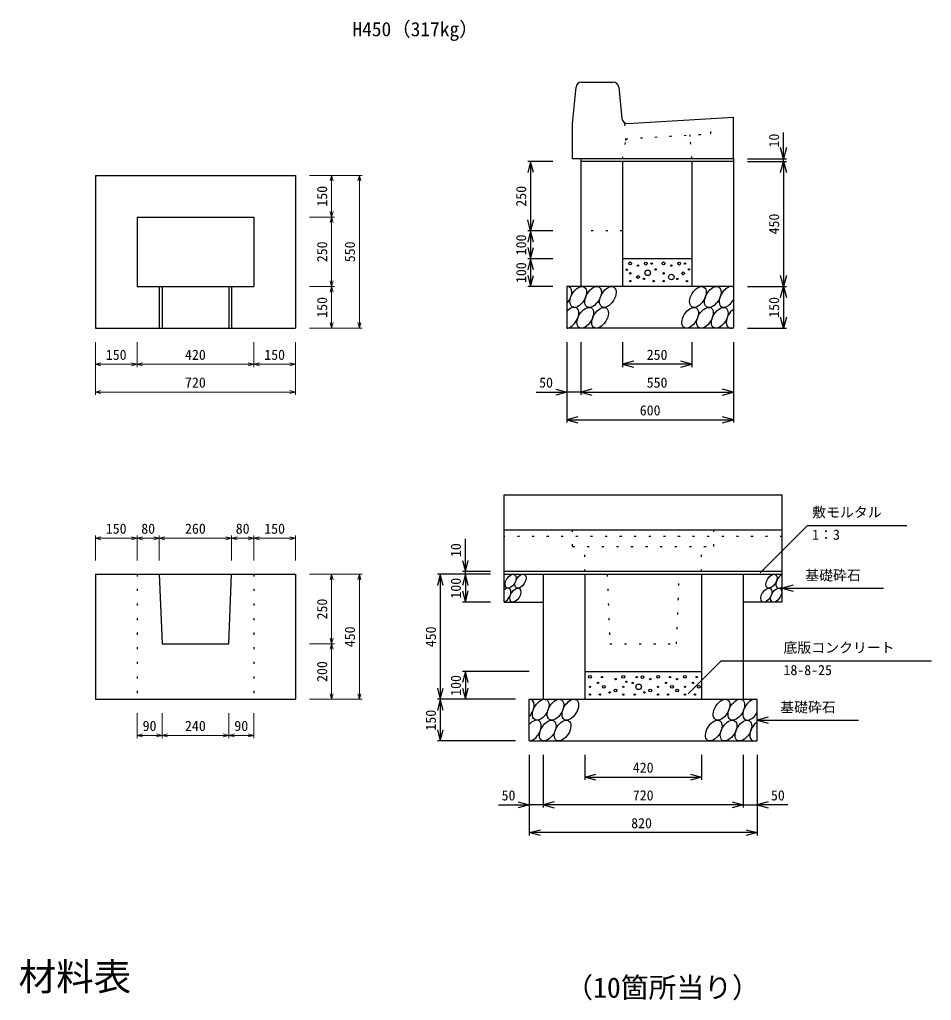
# Model space of a CAD drawing. Units: millimetres, scale not verified. Extents: x -12600 to 12600, y -8910 to 8910.
# Drawn here: x -7205 to -3925, y -4159 to -628 of the extents above; entities that cross this region are included whole.
import ezdxf
from ezdxf.enums import TextEntityAlignment as Align

# ---------------------------------------------------------------- set-up
doc = ezdxf.new("R2010")
doc.units = ezdxf.units.MM
doc.header["$LTSCALE"] = 30
doc.linetypes.add('DOTTED', pattern=[1.75, 0.25, -1.5])
for name, color, linetype, lineweight in [('0-0_DIM', 7, 'Continuous', 25), ('0-2_HATCH', 6, 'Continuous', 25), ('0-5_OUTLINE', 3, 'Continuous', 25), ('0-6_OUTLINE2', 4, 'DOTTED', 25), ('0-7_TXT', 7, 'Continuous', 25)]:
    doc.layers.add(name, color=color, linetype=linetype, lineweight=lineweight)
doc.styles.add('ＭＳ ゴシック', font='')
doc.styles.get('ＭＳ ゴシック').set_extended_font_data('MS Gothic')

msp = doc.modelspace()

# ---------------------------------------------------------------- linework, layer by layer
at = {"layer": '0-0_DIM'}
for p, q in [((-4456.62, -1128.81), (-4456.62, -1034.06)), ((-4586.62, -1128.81), (-4446.62, -1128.81)), ((-4586.62, -1128.81), (-4446.62, -1128.81)), ((-4456.62, -1138.81), (-4456.62, -1128.81)), ((-5286.62, -1138.81), (-5376.62, -1138.81)), ((-5366.62, -1138.81), (-5366.62, -1388.81)), ((-4586.62, -1138.81), (-4446.62, -1138.81)), ((-4456.62, -1138.81), (-4456.62, -1588.81)), ((-5286.62, -1388.81), (-5376.62, -1388.81)), ((-5366.62, -1388.81), (-5366.62, -1488.81)), ((-5286.62, -1488.81), (-5376.62, -1488.81)), ((-5366.62, -1488.81), (-5366.62, -1588.81)), ((-5286.62, -1588.81), (-5376.62, -1588.81)), ((-4586.62, -1588.81), (-4446.62, -1588.81)), ((-4456.62, -1588.81), (-4456.62, -1738.81)), ((-4586.62, -1738.81), (-4446.62, -1738.81)), ((-5236.62, -1788.81), (-5236.62, -2078.81)), ((-5186.62, -1788.81), (-5186.62, -1978.81)), ((-5036.62, -1788.81), (-5036.62, -1878.81)), ((-4786.62, -1788.81), (-4786.62, -1878.81)), ((-4636.62, -1788.81), (-4636.62, -2078.81)), ((-4786.62, -1868.81), (-5036.62, -1868.81)), ((-5346.79, -1968.81), (-5236.62, -1968.81)), ((-5186.62, -1968.81), (-5236.62, -1968.81)), ((-5186.62, -1968.81), (-4636.62, -1968.81)), ((-5236.62, -2068.81), (-4636.62, -2068.81)), ((-4370.59, -2449.39), (-4540.57, -2619.37)), ((-4370.59, -2449.39), (-4012.64, -2449.39)), ((-5601.62, -2614.81), (-5601.62, -2497.58)), ((-5511.62, -2624.81), (-5701.62, -2624.81)), ((-5691.62, -2624.81), (-5691.62, -3074.81)), ((-5511.62, -2614.81), (-5611.62, -2614.81)), ((-5601.62, -2624.81), (-5601.62, -2614.81)), ((-5601.62, -2624.81), (-5601.62, -2724.81)), ((-4461.62, -2674.81), (-4096.85, -2674.81)), ((-5511.62, -2724.81), (-5611.62, -2724.81)), ((-4681.1, -2936.85), (-4799.43, -3055.19)), ((-4681.1, -2936.85), (-3924.91, -2936.85)), ((-5371.62, -2974.81), (-5611.62, -2974.81)), ((-5601.62, -2974.81), (-5601.62, -3074.81)), ((-5421.62, -3074.81), (-5701.62, -3074.81)), ((-5691.62, -3074.81), (-5691.62, -3224.81)), ((-4551.62, -3149.81), (-4186.85, -3149.81)), ((-5421.62, -3224.81), (-5701.62, -3224.81)), ((-5371.62, -3274.81), (-5371.62, -3564.81)), ((-5321.62, -3274.81), (-5321.62, -3464.81)), ((-5171.62, -3274.81), (-5171.62, -3364.81)), ((-4751.62, -3274.81), (-4751.62, -3364.81)), ((-4601.62, -3274.81), (-4601.62, -3464.81)), ((-4551.62, -3274.81), (-4551.62, -3564.81)), ((-5171.62, -3354.81), (-4751.62, -3354.81)), ((-5481.79, -3454.81), (-5371.62, -3454.81)), ((-5321.62, -3454.81), (-5371.62, -3454.81)), ((-4601.62, -3454.81), (-5321.62, -3454.81)), ((-4601.62, -3454.81), (-4551.62, -3454.81)), ((-4441.44, -3454.81), (-4551.62, -3454.81)), ((-4551.62, -3554.81), (-5371.62, -3554.81))]:
    msp.add_line(p, q, dxfattribs=at)
at = {"layer": '0-0_DIM', "lineweight": 13}
for p, q in [((-6162.74, -1188.81), (-6072.74, -1188.81)), ((-6162.74, -1188.81), (-5972.74, -1188.81)), ((-6082.74, -1188.81), (-6082.74, -1338.81)), ((-5982.74, -1738.81), (-5982.74, -1188.81)), ((-6162.74, -1338.81), (-6072.74, -1338.81)), ((-6162.74, -1338.81), (-6072.74, -1338.81)), ((-6082.74, -1338.81), (-6082.74, -1588.81)), ((-6162.74, -1588.81), (-6072.74, -1588.81)), ((-6162.74, -1588.81), (-6072.74, -1588.81)), ((-6082.74, -1588.81), (-6082.74, -1738.81)), ((-6162.74, -1738.81), (-6072.74, -1738.81)), ((-6162.74, -1738.81), (-5972.74, -1738.81)), ((-6932.74, -1788.81), (-6932.74, -1878.81)), ((-6932.74, -1788.81), (-6932.74, -1978.81)), ((-6782.74, -1788.81), (-6782.74, -1878.81)), ((-6782.74, -1788.81), (-6782.74, -1878.81)), ((-6362.74, -1788.81), (-6362.74, -1878.81)), ((-6362.74, -1788.81), (-6362.74, -1878.81)), ((-6212.74, -1788.81), (-6212.74, -1878.81)), ((-6212.74, -1788.81), (-6212.74, -1978.81)), ((-6782.74, -1868.81), (-6932.74, -1868.81)), ((-6362.74, -1868.81), (-6782.74, -1868.81)), ((-6212.74, -1868.81), (-6362.74, -1868.81)), ((-6932.74, -1968.81), (-6212.74, -1968.81)), ((-6932.74, -2574.81), (-6932.74, -2484.81)), ((-6782.74, -2494.81), (-6932.74, -2494.81)), ((-6782.74, -2574.81), (-6782.74, -2484.81)), ((-6702.74, -2494.81), (-6782.74, -2494.81)), ((-6702.74, -2574.81), (-6702.74, -2484.81)), ((-6442.74, -2494.81), (-6702.74, -2494.81)), ((-6442.74, -2574.81), (-6442.74, -2484.81)), ((-6362.74, -2494.81), (-6442.74, -2494.81)), ((-6362.74, -2574.81), (-6362.74, -2484.81)), ((-6212.74, -2494.81), (-6362.74, -2494.81)), ((-6212.74, -2574.81), (-6212.74, -2484.81)), ((-6162.74, -2624.81), (-6072.74, -2624.81)), ((-6162.74, -2624.81), (-5972.74, -2624.81)), ((-6082.74, -2624.81), (-6082.74, -2874.81)), ((-5982.74, -3074.81), (-5982.74, -2624.81)), ((-6162.74, -2874.81), (-6072.74, -2874.81)), ((-6162.74, -2874.81), (-6072.74, -2874.81)), ((-6082.74, -2874.81), (-6082.74, -3074.81)), ((-6162.74, -3074.81), (-6072.74, -3074.81)), ((-6162.74, -3074.81), (-5972.74, -3074.81)), ((-6782.74, -3124.81), (-6782.74, -3214.81)), ((-6692.74, -3124.81), (-6692.74, -3214.81)), ((-6452.74, -3124.81), (-6452.74, -3214.81)), ((-6362.74, -3124.81), (-6362.74, -3214.81)), ((-6692.74, -3204.81), (-6782.74, -3204.81)), ((-6452.74, -3204.81), (-6692.74, -3204.81)), ((-6362.74, -3204.81), (-6452.74, -3204.81))]:
    msp.add_line(p, q, dxfattribs=at)
at = {"layer": '0-0_DIM'}
for points in [[(-4445.9, -1088.81), (-4456.62, -1128.81), (-4467.34, -1088.81)], [(-5355.9, -1178.81), (-5366.62, -1138.81), (-5377.34, -1178.81)], [(-4467.34, -1178.81), (-4456.62, -1138.81), (-4445.9, -1178.81)], [(-5355.9, -1348.81), (-5366.62, -1388.81), (-5377.34, -1348.81)], [(-5355.9, -1428.81), (-5366.62, -1388.81), (-5377.34, -1428.81)], [(-5377.34, -1448.81), (-5366.62, -1488.81), (-5355.9, -1448.81)], [(-5355.9, -1528.81), (-5366.62, -1488.81), (-5377.34, -1528.81)], [(-5377.34, -1548.81), (-5366.62, -1588.81), (-5355.9, -1548.81)], [(-4445.9, -1548.81), (-4456.62, -1588.81), (-4467.34, -1548.81)], [(-4467.34, -1628.81), (-4456.62, -1588.81), (-4445.9, -1628.81)], [(-4445.9, -1698.81), (-4456.62, -1738.81), (-4467.34, -1698.81)], [(-4996.62, -1858.09), (-5036.62, -1868.81), (-4996.62, -1879.53)], [(-4826.62, -1879.53), (-4786.62, -1868.81), (-4826.62, -1858.09)], [(-5276.62, -1958.09), (-5236.62, -1968.81), (-5276.62, -1979.53)], [(-5146.62, -1958.09), (-5186.62, -1968.81), (-5146.62, -1979.53)], [(-4676.62, -1979.53), (-4636.62, -1968.81), (-4676.62, -1958.09)], [(-5196.62, -2058.09), (-5236.62, -2068.81), (-5196.62, -2079.53)], [(-4676.62, -2079.53), (-4636.62, -2068.81), (-4676.62, -2058.09)], [(-5612.34, -2574.81), (-5601.62, -2614.81), (-5590.9, -2574.81)], [(-5680.9, -2664.81), (-5691.62, -2624.81), (-5702.34, -2664.81)], [(-5590.9, -2664.81), (-5601.62, -2624.81), (-5612.34, -2664.81)], [(-4421.62, -2664.09), (-4461.62, -2674.81), (-4421.62, -2685.53)], [(-5612.34, -2684.81), (-5601.62, -2724.81), (-5590.9, -2684.81)], [(-5590.9, -3014.81), (-5601.62, -2974.81), (-5612.34, -3014.81)], [(-5702.34, -3034.81), (-5691.62, -3074.81), (-5680.9, -3034.81)], [(-5612.34, -3034.81), (-5601.62, -3074.81), (-5590.9, -3034.81)], [(-5680.9, -3114.81), (-5691.62, -3074.81), (-5702.34, -3114.81)], [(-4511.62, -3139.09), (-4551.62, -3149.81), (-4511.62, -3160.53)], [(-5702.34, -3184.81), (-5691.62, -3224.81), (-5680.9, -3184.81)], [(-5131.62, -3365.53), (-5171.62, -3354.81), (-5131.62, -3344.09)], [(-4791.62, -3344.09), (-4751.62, -3354.81), (-4791.62, -3365.53)], [(-5411.62, -3444.09), (-5371.62, -3454.81), (-5411.62, -3465.53)], [(-5281.62, -3444.09), (-5321.62, -3454.81), (-5281.62, -3465.53)], [(-4641.62, -3444.09), (-4601.62, -3454.81), (-4641.62, -3465.53)], [(-4511.62, -3444.09), (-4551.62, -3454.81), (-4511.62, -3465.53)], [(-5331.62, -3565.53), (-5371.62, -3554.81), (-5331.62, -3544.09)], [(-4591.62, -3544.09), (-4551.62, -3554.81), (-4591.62, -3565.53)]]:
    msp.add_lwpolyline(points, dxfattribs=at)
at = {"layer": '0-0_DIM', "lineweight": 13}
for points in [[(-6088.1, -1208.81), (-6082.74, -1188.81), (-6077.39, -1208.81)], [(-5988.1, -1208.81), (-5982.74, -1188.81), (-5977.39, -1208.81)], [(-6077.39, -1318.81), (-6082.74, -1338.81), (-6088.1, -1318.81)], [(-6088.1, -1358.81), (-6082.74, -1338.81), (-6077.39, -1358.81)], [(-6077.39, -1568.81), (-6082.74, -1588.81), (-6088.1, -1568.81)], [(-6088.1, -1608.81), (-6082.74, -1588.81), (-6077.39, -1608.81)], [(-6077.39, -1718.81), (-6082.74, -1738.81), (-6088.1, -1718.81)], [(-5977.39, -1718.81), (-5982.74, -1738.81), (-5988.1, -1718.81)], [(-6912.74, -1874.17), (-6932.74, -1868.81), (-6912.74, -1863.45)], [(-6802.74, -1863.45), (-6782.74, -1868.81), (-6802.74, -1874.17)], [(-6762.74, -1874.17), (-6782.74, -1868.81), (-6762.74, -1863.45)], [(-6382.74, -1863.45), (-6362.74, -1868.81), (-6382.74, -1874.17)], [(-6342.74, -1874.17), (-6362.74, -1868.81), (-6342.74, -1863.45)], [(-6232.74, -1863.45), (-6212.74, -1868.81), (-6232.74, -1874.17)], [(-6912.74, -1974.17), (-6932.74, -1968.81), (-6912.74, -1963.45)], [(-6232.74, -1963.45), (-6212.74, -1968.81), (-6232.74, -1974.17)], [(-6912.74, -2500.17), (-6932.74, -2494.81), (-6912.74, -2489.45)], [(-6802.74, -2489.45), (-6782.74, -2494.81), (-6802.74, -2500.17)], [(-6762.74, -2500.17), (-6782.74, -2494.81), (-6762.74, -2489.45)], [(-6722.74, -2489.45), (-6702.74, -2494.81), (-6722.74, -2500.17)], [(-6682.74, -2500.17), (-6702.74, -2494.81), (-6682.74, -2489.45)], [(-6462.74, -2489.45), (-6442.74, -2494.81), (-6462.74, -2500.17)], [(-6422.74, -2500.17), (-6442.74, -2494.81), (-6422.74, -2489.45)], [(-6382.74, -2489.45), (-6362.74, -2494.81), (-6382.74, -2500.17)], [(-6342.74, -2500.17), (-6362.74, -2494.81), (-6342.74, -2489.45)], [(-6232.74, -2489.45), (-6212.74, -2494.81), (-6232.74, -2500.17)], [(-6088.1, -2644.81), (-6082.74, -2624.81), (-6077.39, -2644.81)], [(-5988.1, -2644.81), (-5982.74, -2624.81), (-5977.39, -2644.81)], [(-6077.39, -2854.81), (-6082.74, -2874.81), (-6088.1, -2854.81)], [(-6088.1, -2894.81), (-6082.74, -2874.81), (-6077.39, -2894.81)], [(-6077.39, -3054.81), (-6082.74, -3074.81), (-6088.1, -3054.81)], [(-5977.39, -3054.81), (-5982.74, -3074.81), (-5988.1, -3054.81)], [(-6762.74, -3210.17), (-6782.74, -3204.81), (-6762.74, -3199.45)], [(-6712.74, -3199.45), (-6692.74, -3204.81), (-6712.74, -3210.17)], [(-6672.74, -3210.17), (-6692.74, -3204.81), (-6672.74, -3199.45)], [(-6472.74, -3199.45), (-6452.74, -3204.81), (-6472.74, -3210.17)], [(-6432.74, -3210.17), (-6452.74, -3204.81), (-6432.74, -3199.45)], [(-6382.74, -3199.45), (-6362.74, -3204.81), (-6382.74, -3210.17)]]:
    msp.add_lwpolyline(points, dxfattribs=at)
at = {"layer": '0-2_HATCH'}
for centre, radius in [((-5008.31, -1505.49), 5), ((-4980.27, -1513.36), 2.5), ((-4952.23, -1506.36), 5), ((-4931.2, -1506.36), 2.5), ((-4888.31, -1505.49), 5), ((-4860.27, -1513.36), 2.5), ((-4832.23, -1506.36), 5), ((-4811.2, -1506.36), 2.5), ((-5020.73, -1528.28), 2.5), ((-5008.31, -1541.38), 2.5), ((-4980.27, -1554.51), 5), ((-4945.7, -1539.37), 10), ((-4917.18, -1527.37), 2.5), ((-4888.31, -1541.38), 2.5), ((-4860.27, -1554.51), 10), ((-4818.21, -1541.38), 5), ((-4797.18, -1527.37), 2.5), ((-5008.31, -1569.39), 2.5), ((-4959.24, -1561.51), 2.5), ((-4924.19, -1569.39), 2.5), ((-4888.31, -1569.39), 2.5), ((-4839.24, -1561.51), 2.5), ((-4804.19, -1569.39), 2.5), ((-5153.3, -2993.98), 5), ((-5110.41, -2994.85), 2.5), ((-5061.34, -3001.85), 2.5), ((-5033.3, -2993.98), 5), ((-4985.18, -2994.85), 2.5), ((-4964.15, -2994.85), 5), ((-4936.12, -3001.85), 2.5), ((-4908.08, -2993.98), 5), ((-4865.18, -2994.85), 2.5), ((-4839.78, -3001.85), 2.5), ((-4811.74, -2993.98), 5), ((-4768.85, -2994.85), 2.5), ((-5153.3, -3029.87), 2.5), ((-5124.43, -3015.86), 2.5), ((-5103.4, -3029.87), 5), ((-5033.3, -3029.87), 2.5), ((-5021.96, -3011.54), 2.5), ((-4999.2, -3015.86), 2.5), ((-4978.17, -3029.87), 10), ((-4908.08, -3029.87), 2.5), ((-4879.2, -3015.86), 2.5), ((-4858.17, -3029.87), 5), ((-4811.74, -3029.87), 2.5), ((-4782.87, -3015.86), 2.5), ((-4761.84, -3029.87), 5), ((-5153.3, -3057.88), 2.5), ((-5117.42, -3057.88), 2.5), ((-5082.37, -3050.01), 2.5), ((-5061.34, -3043), 5), ((-5033.3, -3057.88), 2.5), ((-4992.19, -3057.88), 2.5), ((-4957.14, -3050.01), 2.5), ((-4936.12, -3043), 5), ((-4908.08, -3057.88), 2.5), ((-4872.19, -3057.88), 2.5), ((-4839.78, -3043), 5), ((-4811.74, -3057.88), 2.5), ((-4775.86, -3057.88), 2.5)]:
    msp.add_circle(centre, radius, dxfattribs=at)
for centre, major_axis, start_param, end_param in [((-5248.59, -1626.31), (21.82, 35.31), 4.3711174, 6.6890199), ((-4658.44, -1626.31), (21.82, 35.31), 6.2831853, 11.0601374), ((-5223.27, -1701.31), (21.82, 35.31), 3.4964223, 7.563715), ((-4633.11, -1701.31), (21.82, 35.31), 0.9351899, 3.8417621), ((-4464.62, -2649.81), (14.54, 23.54), 0.6666252, 4.1103269), ((-5457.32, -2699.81), (14.54, 23.54), 3.7419964, 7.318141), ((-5383.59, -3112.31), (21.82, 35.31), 4.3711174, 6.6890199), ((-4573.44, -3112.31), (21.82, 35.31), 6.2831853, 11.0601374), ((-5358.27, -3187.31), (21.82, 35.31), 3.4964223, 7.563715), ((-4548.11, -3187.31), (21.82, 35.31), 0.9351899, 3.8417621)]:
    msp.add_ellipse(centre, major_axis=major_axis, ratio=0.5792, start_param=start_param, end_param=end_param, dxfattribs=at)
for centre, major_axis in [((-5195.38, -1626.31), (21.82, 35.31)), ((-5142.16, -1626.31), (21.82, 35.31)), ((-5088.95, -1626.31), (21.82, 35.31)), ((-4764.86, -1626.31), (21.82, 35.31)), ((-4711.65, -1626.31), (21.82, 35.31)), ((-5170.05, -1701.31), (21.82, 35.31)), ((-5116.84, -1701.31), (21.82, 35.31)), ((-4792.76, -1701.31), (21.82, 35.31)), ((-4739.54, -1701.31), (21.82, 35.31)), ((-4686.33, -1701.31), (21.82, 35.31)), ((-5438.73, -2649.81), (14.54, 23.54)), ((-5403.25, -2649.81), (14.54, 23.54)), ((-4500.1, -2649.81), (14.54, 23.54)), ((-5421.85, -2699.81), (14.54, 23.54)), ((-4518.69, -2699.81), (14.54, 23.54)), ((-4483.21, -2699.81), (14.54, 23.54)), ((-5330.38, -3112.31), (21.82, 35.31)), ((-5277.16, -3112.31), (21.82, 35.31)), ((-5223.95, -3112.31), (21.82, 35.31)), ((-4679.86, -3112.31), (21.82, 35.31)), ((-4626.65, -3112.31), (21.82, 35.31)), ((-5305.05, -3187.31), (21.82, 35.31)), ((-5251.84, -3187.31), (21.82, 35.31)), ((-4707.76, -3187.31), (21.82, 35.31)), ((-4654.54, -3187.31), (21.82, 35.31)), ((-4601.33, -3187.31), (21.82, 35.31))]:
    msp.add_ellipse(centre, major_axis=major_axis, ratio=0.5792, dxfattribs=at)
at = {"layer": '0-5_OUTLINE'}
for p, q in [((-5216.62, -1002.81), (-5203.42, -870.82)), ((-5183.52, -852.81), (-5069.72, -852.81)), ((-5049.82, -870.82), (-5038.53, -983.68)), ((-5017.43, -1001.66), (-4636.62, -978.81)), ((-4636.62, -1128.81), (-4636.62, -978.81)), ((-5216.62, -1128.81), (-5216.62, -1002.81)), ((-4636.62, -1128.81), (-5216.62, -1128.81)), ((-4636.62, -1128.81), (-5186.62, -1128.81)), ((-5186.62, -1128.81), (-5186.62, -1588.81)), ((-4636.62, -1128.81), (-4636.62, -1738.81)), ((-4636.62, -1138.81), (-5186.62, -1138.81)), ((-5036.62, -1138.81), (-5036.62, -1588.81)), ((-4786.62, -1138.81), (-4786.62, -1588.81)), ((-6932.74, -1188.81), (-6932.74, -1738.81)), ((-6782.74, -1338.81), (-6782.74, -1588.81)), ((-6782.74, -1338.81), (-6362.74, -1338.81)), ((-6362.74, -1338.81), (-6362.74, -1588.81)), ((-4786.62, -1488.81), (-5036.62, -1488.81)), ((-6782.74, -1588.81), (-6362.74, -1588.81)), ((-6702.74, -1588.81), (-6702.74, -1738.81)), ((-6692.74, -1588.81), (-6692.74, -1738.81)), ((-6452.74, -1588.81), (-6452.74, -1738.81)), ((-6442.74, -1588.81), (-6442.74, -1738.81)), ((-6932.74, -1738.81), (-6212.74, -1738.81)), ((-4636.62, -1738.81), (-5236.62, -1738.81)), ((-5461.62, -2338.81), (-4461.62, -2338.81)), ((-5461.62, -2724.81), (-5461.62, -2338.81)), ((-4461.62, -2724.81), (-4461.62, -2338.81)), ((-5461.62, -2464.81), (-4461.62, -2464.81)), ((-6932.74, -2624.81), (-6212.74, -2624.81)), ((-6932.74, -2624.81), (-6932.74, -3074.81)), ((-6702.74, -2624.81), (-6692.74, -2874.81)), ((-6452.74, -2874.81), (-6442.74, -2624.81)), ((-6212.74, -2624.81), (-6212.74, -3074.81)), ((-4461.62, -2614.81), (-5461.62, -2614.81)), ((-5461.62, -2624.81), (-4461.62, -2624.81)), ((-5321.62, -2624.81), (-5321.62, -3074.81)), ((-5171.62, -2624.81), (-5171.62, -3074.81)), ((-4751.62, -2624.81), (-4751.62, -3074.81)), ((-4601.62, -2624.81), (-4601.62, -3074.81)), ((-5461.62, -2724.81), (-5321.62, -2724.81)), ((-4461.62, -2724.81), (-4601.62, -2724.81)), ((-6692.74, -2874.81), (-6452.74, -2874.81)), ((-5171.62, -2974.81), (-4751.62, -2974.81)), ((-6932.74, -3074.81), (-6212.74, -3074.81)), ((-4551.62, -3224.81), (-4551.62, -3074.81)), ((-5371.62, -3224.81), (-4551.62, -3224.81))]:
    msp.add_line(p, q, dxfattribs=at)
for points in [[(-6932.74, -1188.81), (-6212.74, -1188.81), (-6212.74, -1738.81)], [(-4636.62, -1588.81), (-5236.62, -1588.81), (-5236.62, -1738.81)], [(-5371.62, -3224.81), (-5371.62, -3074.81), (-4551.62, -3074.81)]]:
    msp.add_lwpolyline(points, dxfattribs=at)
for centre, start, end in [((-5183.52, -872.81), 90, 174.28941), ((-5069.72, -872.81), 5.71059, 90), ((-5018.63, -981.69), 185.71059, 273.43363)]:
    msp.add_arc(centre, 20, start, end, dxfattribs=at)
at = {"layer": '0-6_OUTLINE2'}
for p, q in [((-5023.98, -1063.16), (-5027.8, -999.46)), ((-4792.78, -1049.29), (-4793.14, -1043.3)), ((-4786.62, -1128.81), (-4792.78, -1049.29)), ((-5036.62, -1128.81), (-5023.98, -1063.16)), ((-5036.62, -1388.81), (-5186.62, -1388.81)), ((-5215.62, -2524.29), (-5215.62, -2464.81)), ((-4707.62, -2524.29), (-4707.62, -2464.81)), ((-4461.62, -2488.81), (-5461.62, -2488.81)), ((-5215.62, -2524.29), (-4707.62, -2524.29)), ((-5171.62, -2614.81), (-5171.62, -2524.29)), ((-4751.62, -2614.81), (-4751.62, -2524.29)), ((-6782.74, -2624.81), (-6782.74, -3074.81)), ((-6362.74, -2624.81), (-6362.74, -3074.81)), ((-5091.62, -2624.81), (-5081.62, -2874.81)), ((-4841.62, -2874.81), (-4831.62, -2624.81)), ((-5081.62, -2874.81), (-4841.62, -2874.81))]:
    msp.add_line(p, q, dxfattribs=at)
msp.add_lwpolyline([(-5024.34, -1057.17), (-4717.89, -1038.78), (-4721.19, -983.88)], dxfattribs=at)

# ---------------------------------------------------------------- texts
at = {"layer": '0-0_DIM', "style": 'ＭＳ ゴシック'}
for s, p in [('10', (-4461.62, -1088.36)), ('150', (-6087.74, -1301.31)), ('250', (-5371.62, -1301.31)), ('450', (-4461.62, -1401.31)), ('100', (-5371.62, -1476.31)), ('250', (-6087.74, -1501.31)), ('550', (-5987.74, -1501.31)), ('100', (-5371.62, -1576.31)), ('150', (-6087.74, -1701.31)), ('150', (-4461.62, -1701.31)), ('10', (-5606.62, -2562.75)), ('100', (-5606.62, -2712.31)), ('250', (-6087.74, -2787.31)), ('450', (-5987.74, -2887.31)), ('450', (-5696.62, -2887.31)), ('200', (-6087.74, -3012.31)), ('100', (-5606.62, -3062.31)), ('150', (-5696.62, -3187.31))]:
    msp.add_text(s, height=36.66, rotation=90, dxfattribs=at).set_placement(p, align=Align.BOTTOM_LEFT)
for s, p in [('150', (-6895.24, -1863.81)), ('420', (-6610.24, -1863.81)), ('150', (-6325.24, -1863.81)), ('250', (-4949.12, -1863.81)), ('720', (-6610.24, -1963.81)), ('50', (-5336.19, -1963.81)), ('550', (-4949.12, -1963.81)), ('600', (-4974.12, -2063.81)), ('敷モルタル', (-4353.85, -2430.66)), ('150', (-6895.24, -2489.81)), ('80', (-6767.74, -2489.81)), ('260', (-6610.24, -2489.81)), ('80', (-6427.74, -2489.81)), ('150', (-6325.24, -2489.81)), ('1：3', (-4353.85, -2511.35)), ('基礎砕石', (-4378.79, -2657.63)), ('底版コンクリート', (-4457.07, -2918.12)), ('18-8-25', (-4457.07, -2998.81)), ('基礎砕石', (-4468.79, -3132.63)), ('90', (-6762.74, -3199.81)), ('240', (-6610.24, -3199.81)), ('90', (-6432.74, -3199.81)), ('420', (-4999.12, -3349.81)), ('50', (-5471.19, -3449.81)), ('720', (-4999.12, -3449.81)), ('50', (-4502.05, -3449.81)), ('820', (-5005.06, -3549.81))]:
    msp.add_text(s, height=36.66, dxfattribs=at).set_placement(p, align=Align.BOTTOM_LEFT)
at = {"layer": '0-7_TXT', "style": 'ＭＳ ゴシック'}
for s, height, p in [('H450（317kg）', 51.32, (-6007.92, -703.29)), ('材料表', 98.97, (-7208.75, -4152.71)), ('（10箇所当り）', 73.31, (-5242.09, -4171.04))]:
    msp.add_text(s, height=height, dxfattribs=at).set_placement(p, align=Align.BOTTOM_LEFT)

doc.saveas('drawing.dxf')
